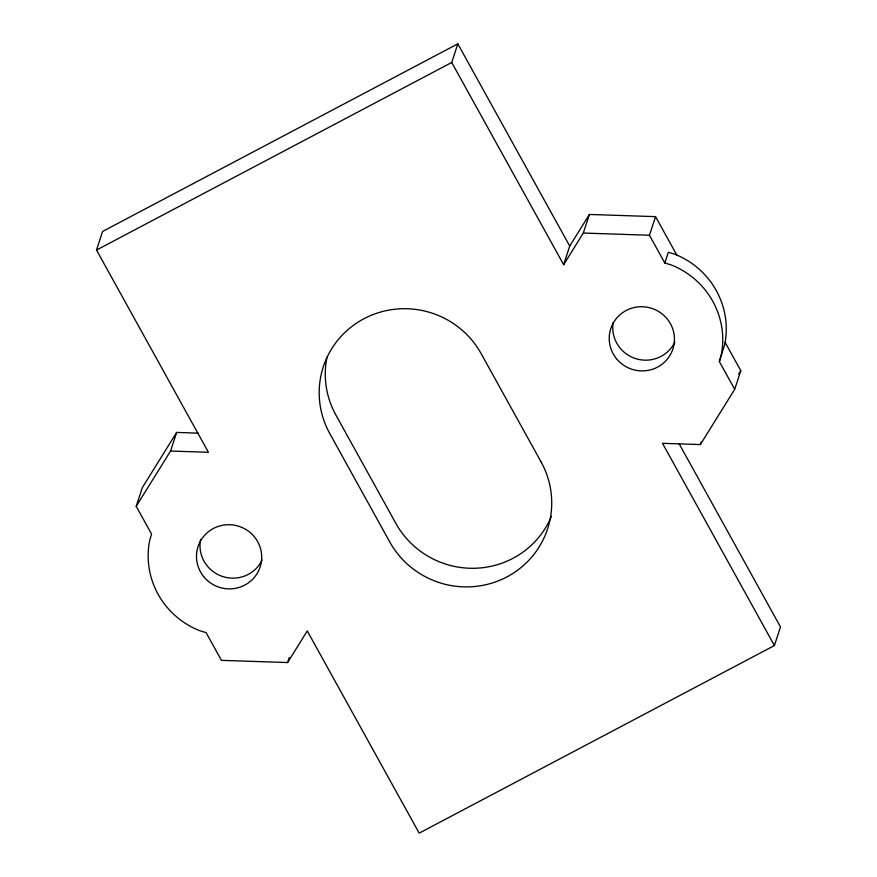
<?xml version="1.0" encoding="UTF-8"?>
<svg xmlns="http://www.w3.org/2000/svg" width="877" height="877" viewBox="0 0 877 877"><rect width="100%" height="100%" fill="white"/><g stroke="black" fill="none" stroke-linecap="round" stroke-linejoin="round"><path stroke-width="1.32" d="M198.279 433.15L176.639 432.427L142.293 487.7L136.209 506.314L151.568 534.071L149.715 540.32A81.079 79.511 18.1 0 0 199.726 630.695L206.095 632.602L221.453 660.359L287.612 662.552L307.268 630.925L419.184 833.15L774.413 645.549L662.497 443.313L700.361 444.573L734.707 389.3L719.348 361.532L721.201 355.284A81.079 79.511 18.1 0 0 671.19 264.92L664.821 263.012L649.462 235.255L655.547 216.641L589.388 214.448L569.732 246.075L563.648 264.69L451.732 62.464L457.816 43.85L569.732 246.075M136.209 506.314L170.555 451.041L208.419 452.291L96.514 250.066L102.587 231.451L457.816 43.85M170.555 451.041L176.639 432.427M287.612 662.552L289.235 657.597M563.648 264.69L583.304 233.052L589.388 214.448M664.821 263.012L668.329 252.28L674.698 254.177A81.079 79.511 18.1 0 1 724.709 344.551L719.348 361.532M700.361 444.573L701.172 442.096M734.707 389.3L740.791 370.686L725.147 342.425M774.413 645.549L780.486 626.934L679.171 443.85M738.642 374.139L740.791 370.686M96.514 250.066L451.732 62.464M583.304 233.052L649.462 235.255M655.547 216.641L677.055 255.503M262.08 560.096A32.668 32.032 18.1 0 1 222.374 576.419A32.668 32.032 18.1 0 1 200.614 539.421M674.83 342.118A32.668 32.032 18.1 0 1 635.661 358.616A32.668 32.032 18.1 0 1 613.166 322.539M326.935 357.487A86.472 84.795 18.1 0 0 335.891 415.018L395.812 523.306A86.472 84.795 18.1 0 0 476.441 568.208A86.472 84.795 18.1 0 0 551.436 516.312M541.109 461.982L481.188 353.694A86.472 84.795 18.1 0 0 364.01 318.691A86.472 84.795 18.1 0 0 329.807 433.633L389.739 541.92A86.472 84.795 18.1 0 0 506.906 576.913A86.472 84.795 18.1 0 0 541.109 461.982M203.65 576.584A32.668 32.032 18.1 0 0 259.471 568.789A32.668 32.032 18.1 0 0 224.139 525.016A32.668 32.032 18.1 0 0 203.65 576.584M616.399 358.605A32.668 32.032 18.1 0 0 672.221 350.8A32.668 32.032 18.1 0 0 636.888 307.038A32.668 32.032 18.1 0 0 616.399 358.605"/></g></svg>
